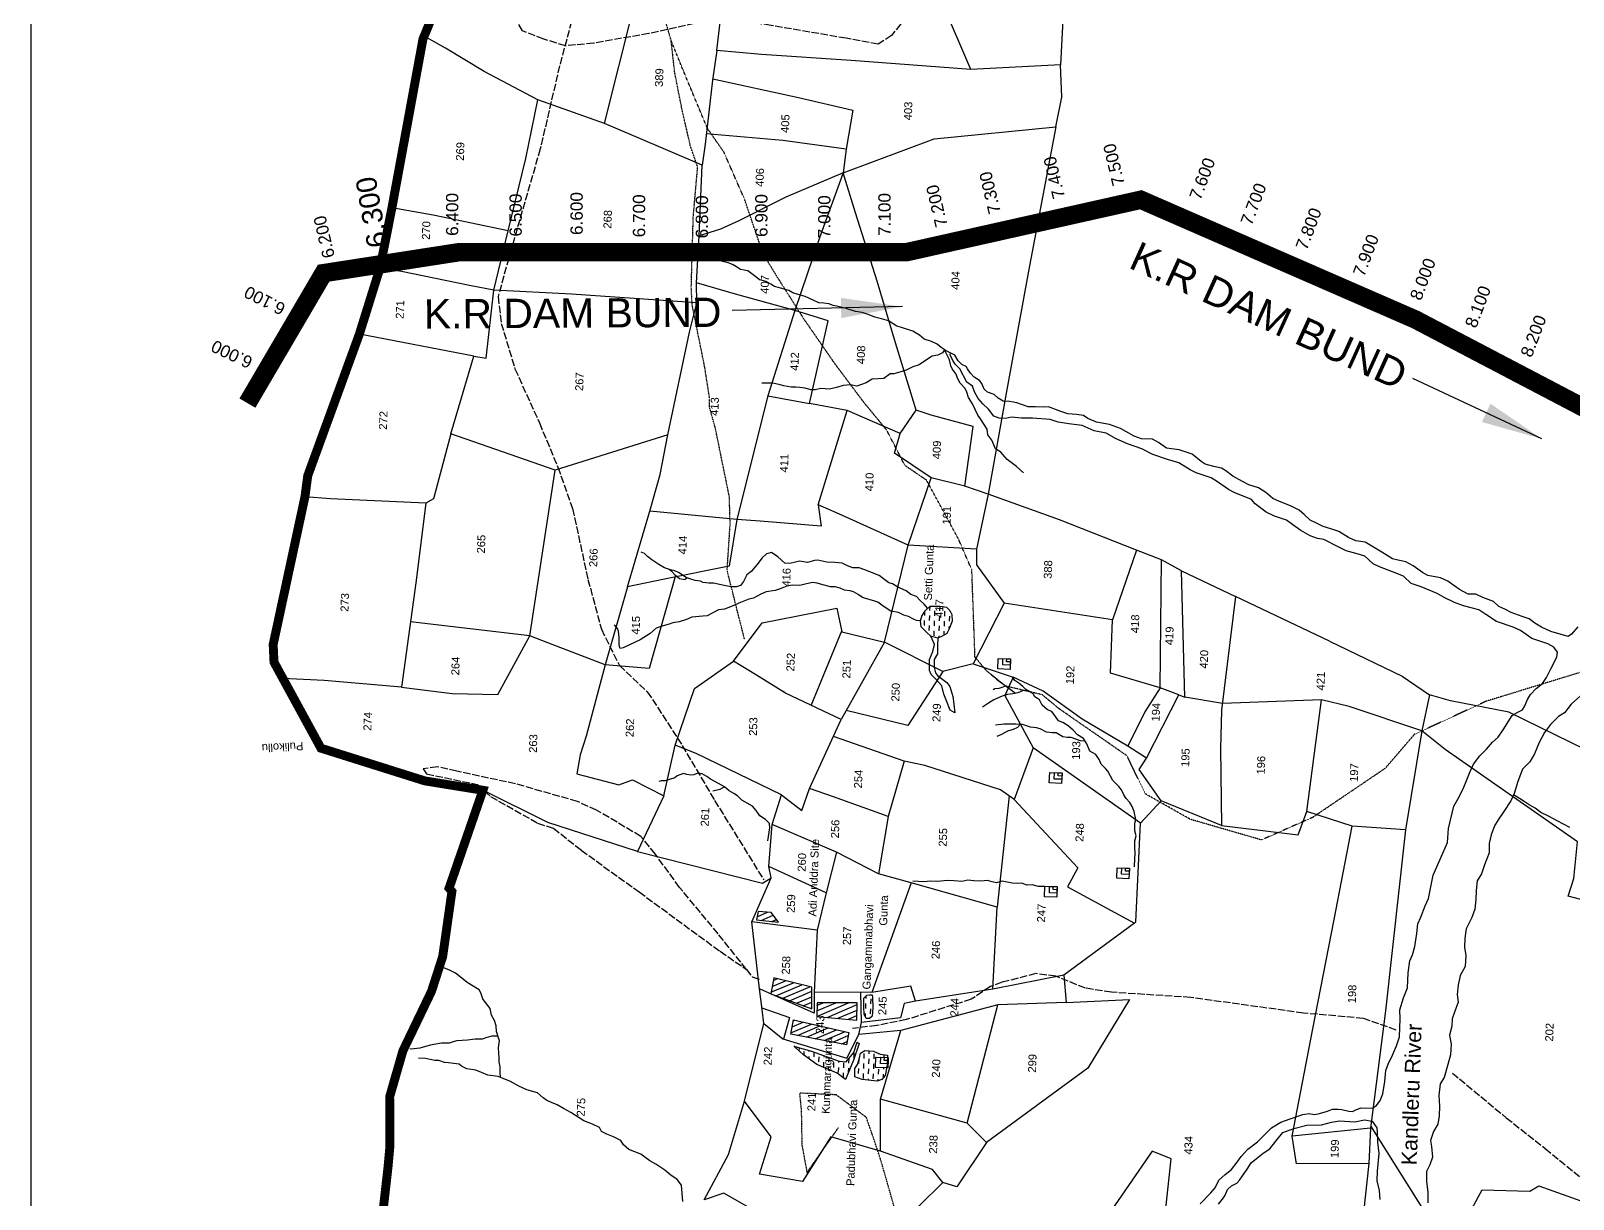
# Model space of a CAD drawing. Header units: inches. Extents: x 342704 to 348847, y 1587316 to 1596013.
# Drawn here: x 342704 to 345213, y 1591597 to 1593498 of the extents above; entities that cross this region are included whole.
import ezdxf

# ---------------------------------------------------------------- set-up
doc = ezdxf.new("R2010")
doc.units = ezdxf.units.IN
doc.header["$MEASUREMENT"] = 0
for name, pattern in [('ACAD_ISO02W100', [15, 12, -3]), ('ACAD_ISO03W100', [30, 12, -18]), ('ACAD_ISO07W100', [3, 0, -3]), ('BORDER', [1.75, 0.5, -0.25, 0.5, -0.25, 0, -0.25])]:
    doc.linetypes.add(name, pattern=pattern)
for name, color, linetype in [('BLOCK', 7, 'Continuous'), ('C LINE COO', 6, 'Continuous'), ('CARTTRACK', 30, 'ACAD_ISO02W100'), ('NALA', 4, 'Continuous'), ('SQUAREWELL', 5, 'Continuous'), ('SURVEY_BND', 7, 'Continuous'), ('SURVEY_NO', 7, 'Continuous'), ('VILLAGE_AREA', 1, 'Continuous'), ('WATER_BODY', 4, 'Continuous')]:
    doc.layers.add(name, color=color, linetype=linetype)
doc.layers.add('FOOTPATH', color=150, linetype='ACAD_ISO07W100', lineweight=30)
doc.layers.add('VILL_BOUNDARY', color=6, linetype='BORDER', lineweight=30)
doc.layers.add('ReservorLine_UTM44', color=7, linetype='Continuous', lineweight=30, true_color=0x9700a8)
doc.styles.get("Standard").update_dxf_attribs({"font": 'arial.ttf'})
doc.dimstyles.new('ISO-25', dxfattribs={"dimtxt": 2.5, "dimasz": 2.5, "dimexe": 1.25, "dimexo": 0.625, "dimtad": 1, "dimtxsty": 'Standard', "dimcen": 2.5, "dimadec": 0, "dimazin": 0, "dimtfac": 1, "dimtmove": 0, "dimatfit": 3, "dimfxl": 0, "dimarcsym": 0})
pattern_1 = [(87.97328, (346991.98, 1585218.805), (-7.841737, 8.4171), [8.134507, -8.134507])]

msp = doc.modelspace()

# ---------------------------------------------------------------- hatches: boundary and pattern name
at = {"layer": 'VILLAGE_AREA'}
h = msp.add_hatch(dxfattribs=at)
h.set_pattern_fill('ANSI31', color=256, scale=65.076057, angle=157.9733, style=0)
h.set_pattern_definition([(202.97328, (346991.98, 1585218.805), (3.1749125, -7.489335), [])])
h.paths.add_polyline_path([(343913, 1591957.5), (343907.6, 1591931.5), (343974.5, 1591906.8), (343974.6, 1591942.1)])
h.paths.add_polyline_path([(343944.6, 1591889), (343940.2, 1591866), (344030.9, 1591848.7), (344034.6, 1591868.3)])
h.paths.add_polyline_path([(343983, 1591917), (343982.5, 1591894.7), (344047.8, 1591888.8), (344048.3, 1591916.6)])
h.paths.add_polyline_path([(343887, 1592065.2), (343884.5, 1592051.5), (343920.5, 1592048.2), (343908.4, 1592063.7)])
h.paths.add_polyline_path([(344011.7, 1591731.5), (344016.3, 1591859.4), (343991, 1591860.3), (343986.4, 1591732.4)], flags=9)
h.paths.add_polyline_path([(343997.4, 1591862.3), (343998.7, 1591897.7), (343978.9, 1591898.4), (343977.6, 1591863)], flags=9)
at = {"layer": 'WATER_BODY'}
h = msp.add_hatch(dxfattribs=at)
h.set_pattern_fill('DASH', color=256, scale=65.076057, angle=87.9733, style=0)
h.set_pattern_definition(pattern_1)
h.paths.add_polyline_path([(344167.2, 1592561.9), (344158.9, 1592554.5), (344153.6, 1592545.5), (344151.1, 1592538.1), (344152.7, 1592528.5), (344161.3, 1592519.6), (344167.9, 1592513), (344179.7, 1592510.1), (344186.8, 1592513), (344194.3, 1592517.8), (344198.1, 1592525.3), (344202.9, 1592537.8), (344202.5, 1592548.7), (344198.8, 1592555.2), (344193.4, 1592560.3), (344183.3, 1592561.9)])
h.paths.add_polyline_path([(344191.3, 1592539.3), (344192.6, 1592574.7), (344172.7, 1592575.4), (344171.5, 1592540)], flags=9)
h = msp.add_hatch(dxfattribs=at)
h.set_pattern_fill('DASH', color=256, scale=65.076057, angle=87.9733, style=0)
h.set_pattern_definition(pattern_1)
h.paths.add_polyline_path([(344060.6, 1591839.2), (344054, 1591834.7), (344052.1, 1591827.1), (344048.7, 1591816.4), (344044.5, 1591810.1), (344044.3, 1591796.3), (344056.5, 1591792), (344081, 1591789.2), (344088.4, 1591792.2), (344093.7, 1591798.7), (344096.3, 1591810.9), (344078.2, 1591811.5), (344078.8, 1591828.6), (344097.7, 1591827.9), (344097.8, 1591831.6), (344085.8, 1591833.5), (344074.9, 1591838.1)])
h.paths.add_polyline_path([(344018.9, 1591822), (343973.9, 1591838.2), (343946.7, 1591845.7), (343948.8, 1591842.9), (343961, 1591832), (343982.9, 1591816.3), (344015.6, 1591802.3), (344029.3, 1591792), (344042.1, 1591823.5), (344051.8, 1591850.5), (344048.5, 1591852.6), (344043, 1591836.1), (344030.5, 1591820.8)])
h.paths.add_polyline_path([(344068.6, 1591929.6), (344063.8, 1591929), (344059.4, 1591924.3), (344059.3, 1591919.7), (344059.1, 1591910.1), (344059.7, 1591898.4), (344063, 1591891.2), (344068.2, 1591891), (344072.6, 1591894.8), (344073.9, 1591908.6), (344073.5, 1591925.5), (344072.6, 1591929.5)])
h.paths.add_polyline_path([(344011.7, 1591731.5), (344016.3, 1591859.4), (343991, 1591860.3), (343986.4, 1591732.4)], flags=9)

# ---------------------------------------------------------------- linework, layer by layer
at = {"layer": 'BLOCK', "color": 5, "const_width": 30}
msp.add_lwpolyline([(347515.6, 1592315.4), (347108.2, 1592387.3), (346830.7, 1592547.7), (346669, 1592626.1), (346487.2, 1592755.2), (346083.2, 1592857.7), (345757.2, 1592793.9), (345491.8, 1592788.8), (345377.4, 1592807.7), (344956.4, 1593028.3), (344509.8, 1593223.1), (344128.2, 1593137.7), (343401, 1593137.9), (343180.3, 1593103.7), (343106.4, 1592977.6)], dxfattribs=at)
at = {"layer": 'BLOCK', "color": 2}
for p in [(344441.3, 1593207.8), (344484.2, 1593217.4), (344537.1, 1593211.2), (344343.7, 1593185.9), (344386.7, 1593195.5), (344577.5, 1593193.6), (344246.1, 1593164.1), (344289.1, 1593173.7), (344628.8, 1593171.2), (343393.1, 1593136.7), (343449.1, 1593137.9), (343493.1, 1593137.9), (343549.1, 1593137.9), (343593.1, 1593137.9), (343649.1, 1593137.8), (343693.1, 1593137.8), (343749.1, 1593137.8), (343793.1, 1593137.8), (343849.1, 1593137.8), (343893.1, 1593137.8), (343949.1, 1593137.8), (343993.1, 1593137.7), (344049.1, 1593137.7), (344093.1, 1593137.7), (344148.5, 1593142.3), (344191.5, 1593151.9), (344669.1, 1593153.6), (344720.5, 1593131.2), (343195.5, 1593106.1), (343250.8, 1593114.7), (343294.3, 1593121.4), (343349.7, 1593130), (344760.8, 1593113.7), (344812.1, 1593091.3), (343165.8, 1593079.1), (344852.4, 1593073.7), (343137.5, 1593030.8), (344903.8, 1593051.3), (344944.1, 1593033.7), (344994.1, 1593008.6), (343115.3, 1592992.8), (345033.1, 1592988.1), (345082.7, 1592962.2), (343086.9, 1592944.5), (345121.7, 1592941.7), (343064.7, 1592906.5), (345171.3, 1592915.7), (345210.3, 1592895.3)]:
    msp.add_point(p, dxfattribs=at)
at = {"layer": 'C LINE COO', "color": 0}
msp.add_lwpolyline([(348846.6, 1587316.4), (348846.6, 1596013.3), (342704, 1596013.3), (342704, 1587316.4), (348846.6, 1587316.4)], dxfattribs=at)
at = {"layer": 'CARTTRACK'}
for points in [[(344395.5, 1593719.9), (344342.9, 1593689), (344267.6, 1593634.4), (344202.5, 1593581.9), (344167, 1593552.1), (344128.7, 1593520.7), (344104.1, 1593490.5), (344082.6, 1593476), (344030.2, 1593485.7), (343908.2, 1593506.6), (343827.5, 1593519.5), (343709.4, 1593493.5), (343619.9, 1593477.9), (343573.9, 1593473.4), (343538.5, 1593484.3), (343503.8, 1593497.8), (343472.4, 1593550), (343440.3, 1593616.3), (343413.9, 1593660.1)], [(343591.2, 1593542.1), (343564.2, 1593441.1), (343532.6, 1593305.7), (343489.6, 1593156.9), (343464.1, 1593065.5), (343469.4, 1593022), (343491.6, 1592948), (343531.4, 1592860), (343561.4, 1592787.9), (343585.2, 1592720.9), (343610.4, 1592605.5), (343632.2, 1592524.6), (343661.5, 1592465.3), (343706.9, 1592422.8), (343763.7, 1592335.5), (343816.4, 1592246), (343896.4, 1592116.7)], [(343868.1, 1591971.1), (343822.1, 1592029.2), (343759.4, 1592104.5), (343719.8, 1592159), (343696.4, 1592187.5), (343624.5, 1592230), (343593.3, 1592244.3), (343492.5, 1592273), (343397, 1592293.4), (343365.4, 1592300.9), (343342, 1592297.5), (343347.6, 1592289.2), (343430.6, 1592271.8), (343452, 1592252.3), (343528.3, 1592209.2), (343554.3, 1592200.7), (343599.4, 1592165.1), (343693.5, 1592097.1), (343825.3, 1592000.6), (343868.1, 1591971.1), (343877.6, 1591959.2), (343891.5, 1591954)], [(344925.3, 1591872.5), (344871.9, 1591891.4), (344774.3, 1591900.1), (344590.9, 1591925.5), (344462.2, 1591933.9), (344419.6, 1591940.7), (344371.6, 1591959.9), (344339.1, 1591964.3), (344284.2, 1591950.2), (344265.1, 1591943.3), (344233.8, 1591922.6), (344128.1, 1591889.4), (344080.1, 1591879.8), (344040.7, 1591875)], [(345016.7, 1591802.5), (345104.3, 1591729.9), (345167.8, 1591679.6), (345228.7, 1591629.8), (345274.5, 1591599.7), (345309.5, 1591560.9)]]:
    msp.add_lwpolyline(points, dxfattribs=at)
at = {"layer": 'FOOTPATH', "ltscale": 0.002}
for points in [[(345253, 1592462.9), (345071.4, 1592407.2), (344954.6, 1592353.2), (344907.3, 1592298.1), (344789.6, 1592218.5), (344706.1, 1592181.7), (344590.3, 1592215.2), (344517.1, 1592256.7), (344487.4, 1592318.5), (344376.3, 1592395.5), (344349.4, 1592417.9), (344289.8, 1592431.9), (344259.1, 1592456.5), (344240, 1592479.3), (344234.9, 1592621), (344213.5, 1592670.4), (344161.2, 1592766.8), (344126, 1592790.8), (344096.5, 1592848.2), (344059.5, 1592893.2), (344013.4, 1592954.6), (343961.9, 1593028.8), (343918.5, 1593097.2), (343895.3, 1593135.2), (343864.8, 1593224.7), (343831.6, 1593300.5), (343804.8, 1593339), (343764.9, 1593434.6), (343745.6, 1593482.2), (343716.1, 1593585.5)], [(343865.1, 1592507.9), (343836.8, 1592620.1), (343841.6, 1592694.4), (343840.5, 1592739.4), (343817.4, 1592852.6), (343807.8, 1592886.6), (343808.3, 1592899.9), (343800.2, 1592951.5), (343780, 1593051.4), (343778.4, 1593079.9), (343781.7, 1593196.1), (343788.8, 1593276.4), (343776.7, 1593311.5), (343762.6, 1593374), (343751.6, 1593429.6), (343745.6, 1593482.2)], [(344144.6, 1591239.2), (344144.2, 1591349.8), (344129.1, 1591513.5), (344086.2, 1591663), (344072.8, 1591702.9), (344063.3, 1591730.3), (344014.2, 1591767.1), (343954.6, 1591769.9), (343957.3, 1591741.4), (343958.4, 1591685.4), (343966.7, 1591640.7), (344018.5, 1591714.6)]]:
    msp.add_lwpolyline(points, dxfattribs=at)
at = {"layer": 'NALA'}
for points in [[(345220.9, 1592528.2), (345210.7, 1592516.4), (345204.8, 1592512.8), (345176.9, 1592520.8), (345161.6, 1592528), (345150.6, 1592534.4), (345141.8, 1592541.2), (345130.1, 1592545), (345112.3, 1592551.9), (345102.1, 1592557.3), (345092.5, 1592561.6), (345083.3, 1592569.5), (345066.3, 1592576.2), (345054.9, 1592581.4), (345042.4, 1592581.7), (345028.4, 1592589), (345018.8, 1592595.6), (345009.2, 1592602.6), (344997.5, 1592608.2), (344976.7, 1592612.1), (344968.3, 1592616.7), (344952.6, 1592627.5), (344941.2, 1592633.9), (344926, 1592637.6), (344919, 1592639.1), (344901.8, 1592650.1), (344885.7, 1592659.8), (344874.6, 1592666), (344859.7, 1592668.5), (344847.5, 1592673.6), (344831.8, 1592683.3), (344818.7, 1592688), (344806.5, 1592691.7), (344794.5, 1592697.5), (344785.5, 1592702.1), (344775.4, 1592710.9), (344767.5, 1592718.3), (344753.4, 1592725.1), (344735.3, 1592732.2), (344724.7, 1592737.2), (344713.1, 1592746.8), (344701.4, 1592754.4), (344685.5, 1592759.3), (344675, 1592765), (344659.3, 1592773.4), (344648, 1592782.1), (344641.3, 1592786.6), (344628.3, 1592789.1), (344614.6, 1592793.1), (344608, 1592797.5), (344593.5, 1592809.3), (344583.8, 1592812.5), (344572.4, 1592816.3), (344559.6, 1592818), (344551.8, 1592819.2), (344538.4, 1592828.1), (344528.9, 1592833.5), (344510.7, 1592834.3), (344498.7, 1592838.7), (344485.6, 1592846.3), (344476.5, 1592851.1), (344458.8, 1592857.7), (344437.8, 1592861.3), (344423.6, 1592867.3), (344416.4, 1592872.4), (344404.9, 1592873.6), (344390.9, 1592874.9), (344379.4, 1592878.4), (344359.6, 1592886.1), (344351.2, 1592885.9), (344338.1, 1592886.1), (344326.5, 1592886.2), (344308.3, 1592892.9), (344296.4, 1592895.1), (344285.7, 1592895.3), (344277.8, 1592900.6), (344271, 1592906.3), (344260.6, 1592910), (344255, 1592915.2), (344251.2, 1592924.2), (344247.6, 1592929.3), (344238.4, 1592934.6), (344232.6, 1592941), (344228, 1592948.1), (344225.5, 1592951.8), (344218.8, 1592954.9), (344212.7, 1592961.2), (344207.3, 1592970.5), (344193.2, 1592977.3), (344185.1, 1592982.6), (344178.5, 1592988.4), (344169.4, 1592992.3), (344157.5, 1592996.1), (344149.6, 1593002.7), (344139.1, 1593009.5), (344120.3, 1593015.2), (344112.7, 1593017.3), (344099.3, 1593026.2), (344087.7, 1593029.5), (344077.3, 1593032), (344067.9, 1593035.9), (344056.4, 1593039.9), (344045.4, 1593041.2), (344030.2, 1593046), (344015, 1593050.1), (344009.3, 1593051.1), (344002.4, 1593053.6), (343994.2, 1593055), (343985.8, 1593055.3), (343976.9, 1593059.9), (343963.7, 1593065.6), (343952.2, 1593068.9), (343943.5, 1593071.7), (343937.1, 1593075.7), (343922, 1593079.8), (343913.9, 1593082.1), (343908, 1593085.7), (343900.1, 1593089.9), (343889.6, 1593093), (343883.2, 1593097.7), (343870.2, 1593107.3), (343858.5, 1593109.8), (343852, 1593114), (343845.7, 1593117.6), (343838.6, 1593120.6), (343829.1, 1593122.7), (343815.1, 1593131.4), (343807.3, 1593133.1), (343802, 1593136.4), (343795.7, 1593140.4), (343787.2, 1593143.2), (343783, 1593145.5)], [(344318.8, 1592778.7), (344307.3, 1592789), (344292.2, 1592800.8), (344281.9, 1592812.3), (344273.5, 1592818.1), (344267.2, 1592831.8), (344261.1, 1592840.6), (344259.6, 1592850), (344248.7, 1592866.6), (344244.4, 1592872.7), (344236, 1592891), (344229.2, 1592901.7), (344226.6, 1592910.3), (344224, 1592916.3), (344216, 1592924.9), (344211.7, 1592932.8), (344209.2, 1592939.6), (344203.1, 1592948), (344200.8, 1592953.2), (344198.5, 1592962.9), (344194.7, 1592970.2), (344190.4, 1592979.1), (344187, 1592974), (344179.8, 1592970.1), (344170.2, 1592968.4), (344154.8, 1592958.4), (344149.1, 1592954.7), (344138.9, 1592951.3), (344127.9, 1592945.7), (344119.3, 1592943), (344107.7, 1592940), (344101.8, 1592940), (344091.9, 1592932.5), (344072.6, 1592931.3), (344063.1, 1592925.3), (344047.8, 1592919.7), (344037.7, 1592922), (344025.3, 1592920.8), (344014.6, 1592917.5), (344003.4, 1592915.1), (343989.1, 1592916.3), (343980.2, 1592913.7), (343972.9, 1592914), (343963.6, 1592916.8), (343954.8, 1592917.7), (343948.3, 1592918.2), (343940.7, 1592918.5), (343928.9, 1592920.5), (343923.2, 1592922), (343911.2, 1592924.5), (343893, 1592924.6)], [(344606.2, 1591589.6), (344623.5, 1591607.7), (344630.7, 1591615.6), (344636.9, 1591628.3), (344646.8, 1591637.5), (344657.4, 1591645.8), (344666.3, 1591657.5), (344673.2, 1591667), (344683.7, 1591678.9), (344699.4, 1591690.7), (344710.8, 1591702.1), (344722.6, 1591713.2), (344737.4, 1591722.6), (344752.8, 1591728.1), (344773.2, 1591735.1), (344783.5, 1591736.5), (344792.4, 1591734.9), (344800.7, 1591736.7), (344813.4, 1591740.4), (344821.6, 1591743.6), (344831, 1591744), (344836.8, 1591743.3), (344848, 1591740.6), (344854.2, 1591740.2), (344860.9, 1591743.1), (344868.5, 1591746), (344886.9, 1591745.5), (344893, 1591749.8), (344899.2, 1591757.8), (344903.7, 1591768.6), (344906.5, 1591788.7), (344908.5, 1591806.7), (344912, 1591816.9), (344919, 1591831.8), (344925.8, 1591846.9), (344930.8, 1591861.5), (344931.6, 1591890.8), (344931.4, 1591905.1), (344937.3, 1591924.9), (344943.8, 1591940.9), (344944.8, 1591965.6), (344947.4, 1591985.2), (344951.6, 1591995), (344955.7, 1592008.6), (344958.7, 1592029.7), (344960.3, 1592045.3), (344965.5, 1592056.3), (344972.6, 1592074.3), (344977.9, 1592086.3), (344981.2, 1592102.5), (344985.2, 1592124.2), (344994.9, 1592146.4), (345001.3, 1592160.3), (345008.6, 1592177.7), (345010.4, 1592200.1), (345019, 1592236.4), (345025.6, 1592248.1), (345034.4, 1592264.9), (345040.1, 1592279.5), (345045.8, 1592293), (345051.2, 1592305.2), (345061.1, 1592318.7), (345072.1, 1592329.5), (345081.9, 1592340.5), (345091.1, 1592349.1), (345099.2, 1592361), (345114, 1592384), (345117.2, 1592386.2), (345124.4, 1592390.3), (345131, 1592393.6), (345134.3, 1592399.7), (345139, 1592410), (345144, 1592418.1), (345153.2, 1592428.1), (345163.3, 1592436.4), (345169.7, 1592446.2), (345176.7, 1592459.9), (345181.3, 1592468), (345186.4, 1592479.8), (345187.5, 1592487.4), (345181.6, 1592495.1), (345172.2, 1592500.5), (345145.9, 1592509.4), (345127.6, 1592522.3), (345115.5, 1592527.6), (345088.7, 1592537.3), (345070.9, 1592548.7), (345059.7, 1592555.9), (345034.9, 1592562.5), (345020.2, 1592568.2), (345003.3, 1592576.3), (344992.1, 1592582.8), (344965.7, 1592593.2), (344949.6, 1592598.9), (344936.9, 1592610.6), (344919.1, 1592618.1), (344897.9, 1592626.2), (344887.7, 1592630.7), (344874.4, 1592643.2), (344861.9, 1592647.3), (344843.8, 1592652.2), (344831.1, 1592658.7), (344807.8, 1592670.7), (344797.3, 1592672), (344785.2, 1592676.3), (344770, 1592685.2), (344757, 1592694.1), (344746.8, 1592702), (344727.2, 1592708.3), (344713.7, 1592715), (344695.9, 1592728.6), (344689.9, 1592735.7), (344661.5, 1592746.8), (344652.4, 1592751.6), (344634.5, 1592764.3), (344624.4, 1592770.9), (344599.8, 1592779.1), (344589.8, 1592784), (344571.6, 1592794.9), (344553.1, 1592800.8), (344529.5, 1592808.9), (344511.5, 1592818), (344487.9, 1592825.9), (344469.9, 1592834.1), (344453.3, 1592843.3), (344433.7, 1592847.2), (344414.2, 1592855.7), (344392.7, 1592858.6), (344375.4, 1592861.1), (344362.4, 1592865.9), (344333.7, 1592867.8), (344315.7, 1592867.8), (344299.2, 1592869.7), (344289.6, 1592867.4), (344279.5, 1592867.8), (344270.8, 1592870.9), (344262.1, 1592882.4), (344253, 1592890.9), (344245.1, 1592900), (344239.3, 1592910.7), (344235.9, 1592919.7), (344226.5, 1592926.5), (344215.6, 1592948.2), (344207.7, 1592955.6), (344203.8, 1592961.8), (344199.4, 1592971), (344200.2, 1592973.9)], [(344163.1, 1592558.2), (344157.3, 1592565.2), (344150.6, 1592571.3), (344144.8, 1592577.6), (344135.6, 1592580.9), (344128.2, 1592587), (344114.7, 1592592.8), (344105.7, 1592598.2), (344099.8, 1592600), (344091.1, 1592606.2), (344083.9, 1592611.9), (344068.7, 1592617.6), (344059.4, 1592621.4), (344051.4, 1592624.1), (344041.4, 1592624.6), (344032.5, 1592627.6), (344023.7, 1592632.1), (344012, 1592633), (343999.1, 1592633.6), (343984.2, 1592636.6), (343978.8, 1592636.3), (343967.7, 1592633.2), (343954.6, 1592635.4), (343947.8, 1592633.3), (343938.9, 1592631.4), (343930.7, 1592631.8), (343919, 1592642), (343908.8, 1592649.3), (343901, 1592647.1), (343893.8, 1592640.6), (343885.1, 1592629.1), (343876.1, 1592618.6), (343869, 1592612.8), (343863.4, 1592602.2), (343858.3, 1592595.4), (343851.9, 1592593.2), (343842.8, 1592593.2), (343832.2, 1592595.7), (343814.5, 1592599.4), (343807, 1592599.3), (343797, 1592600.5), (343793.5, 1592602.7), (343784.5, 1592604), (343777.6, 1592605.8), (343770.2, 1592608.6), (343757.7, 1592616.8), (343751.4, 1592619.6), (343744.6, 1592621.2), (343734.6, 1592624.6), (343725.9, 1592630), (343720.5, 1592633.2), (343714.3, 1592637.5), (343707.2, 1592643), (343702.1, 1592647.4), (343696.7, 1592650.1)], [(343771.9, 1592608), (343767.8, 1592604.7), (343759.2, 1592606.5), (343752.5, 1592612), (343747, 1592618.5), (343742.7, 1592621.8)], [(344075.4, 1592570.8), (344065.4, 1592573.2), (344056.8, 1592576), (344049.7, 1592580.9), (344042.6, 1592585.2), (344036.7, 1592586.9), (344027.9, 1592588.1), (344020.6, 1592591.4), (344012.7, 1592593.3), (344005.1, 1592593.2), (343992.5, 1592596.9), (343983.5, 1592599.4), (343975.6, 1592600.3), (343963.9, 1592597.6), (343954.9, 1592595.7), (343942.7, 1592596), (343933.8, 1592594.5), (343923.3, 1592590.1), (343914.9, 1592587.6), (343900.2, 1592585.2), (343891.8, 1592581.4), (343879.8, 1592575.1), (343872, 1592573.2), (343855.8, 1592567), (343847.9, 1592562.9), (343832.6, 1592557.2), (343822.9, 1592555.8), (343804.2, 1592546.5), (343797.4, 1592545.8), (343779.1, 1592544), (343770.5, 1592540.3), (343758.6, 1592536.6), (343748.6, 1592535), (343742.2, 1592532.7), (343732.7, 1592529.9), (343721.1, 1592526.3), (343711.5, 1592517.5), (343695.1, 1592507.5), (343678, 1592498.9), (343667.8, 1592494.2), (343662.9, 1592493.2), (343661.1, 1592498.8), (343660.9, 1592511.2), (343660, 1592521.4), (343658.2, 1592525.7), (343653.4, 1592531.5)], [(344151.1, 1592538.1), (344144.8, 1592538.5), (344139.7, 1592540.9), (344132, 1592545.4), (344124.1, 1592547.1), (344115.8, 1592551.5), (344103, 1592553.9), (344090.7, 1592562.1), (344082.1, 1592568.3), (344075.4, 1592570.8)], [(344179.7, 1592510.1), (344179, 1592498.7), (344178.8, 1592484.7), (344173.7, 1592475.1), (344173.5, 1592462.2), (344175.6, 1592453.6), (344179, 1592449.1), (344194.4, 1592437.6), (344199.1, 1592431.2), (344203.7, 1592415.2), (344205.7, 1592402.7), (344207.4, 1592388.6), (344199.7, 1592392.9), (344193.6, 1592407.8), (344189.3, 1592419.1), (344185.8, 1592432.6), (344175.3, 1592444.3), (344168.7, 1592450.8), (344165.8, 1592457.5), (344165.8, 1592465.1), (344166.2, 1592475.3), (344171.3, 1592488.1), (344173.9, 1592499.6), (344167.9, 1592513)], [(344305.7, 1592420.2), (344294.8, 1592428.2), (344284.9, 1592435.5), (344277.1, 1592441.2), (344273.2, 1592445.1), (344266.9, 1592449.5)], [(344289.8, 1592431.9), (344283.7, 1592429.8), (344278.9, 1592428), (344272.2, 1592427.6), (344269.4, 1592425.8)], [(344329.4, 1592422.5), (344322.9, 1592426.2), (344318, 1592431.4), (344311.4, 1592436.8), (344305, 1592441.2), (344301.8, 1592445.9)], [(344499.7, 1592138), (344500.2, 1592151.6), (344500.8, 1592159.8), (344500, 1592169.9), (344500.3, 1592180), (344502, 1592188.3), (344500.3, 1592196.5), (344499.9, 1592208.8), (344501.9, 1592214.9), (344498.8, 1592228), (344495.8, 1592235.9), (344492, 1592242.4), (344485.7, 1592249.4), (344481.9, 1592255.1), (344478.4, 1592263.2), (344474.2, 1592268.6), (344464.5, 1592278.6), (344455.9, 1592293.4), (344452.1, 1592297.9), (344445.5, 1592304.8), (344441.8, 1592312.4), (344436.5, 1592320.7), (344427.1, 1592326.4), (344421.8, 1592337.9), (344416.5, 1592347), (344406.5, 1592352.8), (344399.7, 1592360.5), (344391.6, 1592367.6), (344383, 1592372.6), (344375.6, 1592375.5), (344371.1, 1592382.5), (344365.1, 1592390.4), (344358.2, 1592393.3), (344349.4, 1592401.2), (344345.2, 1592409.9), (344341.9, 1592411.9), (344337.2, 1592414.7), (344334.5, 1592419.6), (344329.4, 1592422.5), (344318.6, 1592424.8), (344309.7, 1592421.2), (344301.8, 1592419.2), (344292.7, 1592418.1), (344284.1, 1592415.7), (344270.9, 1592409.4), (344262.2, 1592404.4), (344252.1, 1592397.8)], [(345225.3, 1592416.1), (345210, 1592402.5), (345199.1, 1592388.6), (345189.3, 1592382.3), (345176.4, 1592369.5), (345166.8, 1592356.4), (345158.1, 1592340.3), (345150.4, 1592321.6), (345142.5, 1592308.8), (345130.7, 1592296.6), (345123.3, 1592276.9), (345117.3, 1592257.3), (345111.5, 1592245.1), (345100.5, 1592228.2), (345091.3, 1592214.7), (345085.4, 1592204.9), (345079.7, 1592189.9), (345076.5, 1592175.7), (345076.6, 1592161), (345068.9, 1592141.2), (345064.2, 1592126.4), (345057, 1592115.3), (345055.1, 1592099.6), (345054.6, 1592085.1), (345053.4, 1592069.1), (345048.5, 1592055.6), (345039.1, 1592037.3), (345036.8, 1592021.8), (345036.3, 1592007.1), (345038.4, 1591994), (345037.3, 1591975.9), (345029.5, 1591961), (345026, 1591945.5), (345024.2, 1591930.5), (345026, 1591917.7), (345019.9, 1591901.3), (345016.1, 1591890.7), (345015.9, 1591879), (345012.2, 1591864.2), (345014.6, 1591849.4), (345013.8, 1591832.1), (345009.2, 1591816.3), (345003.1, 1591795.5), (344996.8, 1591784.9), (344994.8, 1591765.9), (344995.7, 1591748.8), (344995.2, 1591733), (344993.2, 1591719.2), (344985.8, 1591707.7), (344980.8, 1591692.9), (344982.5, 1591683.3), (344984.1, 1591665.7), (344980, 1591653.1), (344974.5, 1591642.6), (344974.5, 1591626.5), (344976.9, 1591608.4), (344976.7, 1591591.4)], [(344419.1, 1592342.5), (344411.8, 1592343.2), (344396.2, 1592348.4), (344390, 1592348.4), (344382.9, 1592349.7), (344371.8, 1592355.9), (344365.7, 1592355.7), (344356.3, 1592356.9), (344345.9, 1592362.4), (344339.9, 1592363.9), (344330.1, 1592365.4), (344317.5, 1592369.7), (344306.7, 1592369.9), (344294.8, 1592370), (344286.8, 1592370.3), (344273.4, 1592368.5)], [(344314.3, 1592369.8), (344309.3, 1592364.7), (344302.1, 1592361.6), (344292.8, 1592358.5), (344283.3, 1592353.5), (344275.8, 1592349.8)], [(343902.9, 1592180), (343906.2, 1592201.5), (343905.6, 1592208.5), (343899.4, 1592215.2), (343890.2, 1592220.8), (343883.8, 1592229.8), (343877.8, 1592236.8), (343860.6, 1592246.3), (343853.5, 1592253.6), (343847.9, 1592257.1), (343839.8, 1592261.4), (343832.3, 1592267.9), (343822.9, 1592273.3), (343809.6, 1592280.7), (343804, 1592285), (343795.9, 1592289.1), (343789.1, 1592290.5), (343782.7, 1592287.9), (343777.1, 1592287), (343771.1, 1592288.4), (343765.5, 1592289.9), (343755.2, 1592286.2), (343751.6, 1592283), (343736.2, 1592277.8), (343729.2, 1592277.9), (343725.9, 1592276.6)], [(343832.3, 1592267.9), (343825.1, 1592264), (343813.4, 1592261)], [(345208, 1592202.2), (345186.9, 1592212.6), (345173.3, 1592220.3), (345160.7, 1592226.4), (345151.1, 1592233.4), (345141.5, 1592238.8), (345133.2, 1592244.5), (345125.8, 1592249.4), (345116.3, 1592255.1)], [(344353, 1592105.9), (344343.1, 1592106.2), (344332.8, 1592108.5), (344325, 1592108), (344315.4, 1592111.3), (344309.4, 1592111.1), (344300.3, 1592111.4), (344284.1, 1592114.7), (344274.9, 1592112), (344267.8, 1592113.4), (344260.6, 1592115.6), (344249.3, 1592114.4), (344237.9, 1592115.4), (344228.4, 1592116.1), (344218.5, 1592114.1), (344206, 1592115), (344194.8, 1592116), (344179.3, 1592114), (344168.2, 1592114.4), (344156.3, 1592113.6), (344139, 1592114.4)], [(343468.3, 1591795.2), (343467.7, 1591804.4), (343467.7, 1591812.6), (343465.9, 1591821), (343466, 1591827.8), (343465.6, 1591835.1), (343464.7, 1591843.5), (343466.3, 1591854.7), (343461.6, 1591870.1), (343460.9, 1591879.1), (343458.1, 1591887.9), (343453.5, 1591896.7), (343451.1, 1591907.5), (343443.9, 1591917.3), (343439.4, 1591923.3), (343436.1, 1591933.1), (343433.3, 1591937.8), (343413.8, 1591950), (343404.9, 1591956.9), (343394.8, 1591965.2), (343383.9, 1591970.4), (343369, 1591976.5)], [(343464, 1591862.4), (343454.1, 1591862.5), (343445.6, 1591860.5), (343438.3, 1591857.8), (343426.7, 1591857.9), (343414.1, 1591855.8), (343397, 1591855), (343390.9, 1591853.4), (343384.3, 1591851.2), (343371.9, 1591851), (343353.4, 1591848), (343336.6, 1591843.1), (343322.5, 1591841.6), (343320.3, 1591841.7)], [(343764.8, 1591593.8), (343762.6, 1591620), (343755.5, 1591629.3), (343745, 1591636.6), (343735.3, 1591644.4), (343720.5, 1591654.3), (343710.9, 1591659.6), (343702.7, 1591665.5), (343696.6, 1591670.4), (343686.4, 1591674.2), (343676.9, 1591678.2), (343668.3, 1591685.6), (343663.7, 1591692.9), (343652, 1591699), (343641.1, 1591702.9), (343632.3, 1591707.4), (343628.9, 1591713.7), (343617.9, 1591719.5), (343603.4, 1591724.6), (343582.4, 1591738.4), (343570.7, 1591744.6), (343560.2, 1591751.1), (343551.2, 1591754.5), (343543.6, 1591758.1), (343537.4, 1591762.2), (343528.1, 1591770.5), (343510.8, 1591775.1), (343498.1, 1591781.4), (343484.3, 1591788.9), (343472.2, 1591793.4), (343464.4, 1591796.9), (343447.5, 1591799.1), (343437.2, 1591803.4), (343427.8, 1591807.1), (343413.1, 1591809.4), (343404.5, 1591813.9), (343400.6, 1591817.1), (343383.6, 1591819), (343376.8, 1591819.5), (343367.7, 1591822.9), (343361.2, 1591823.1), (343346.2, 1591826.4), (343334.4, 1591826.7)], [(344636, 1591589.2), (344644.4, 1591599.3), (344647, 1591604), (344650.8, 1591612.9), (344657.2, 1591619.2), (344665.9, 1591623.3), (344670.4, 1591628.4), (344682.9, 1591646), (344689.4, 1591656.7), (344697.8, 1591663.6), (344708.6, 1591672.2), (344719.7, 1591679.1), (344729.4, 1591691.7), (344740.8, 1591705.8), (344758.8, 1591712.4), (344780, 1591718), (344803.8, 1591718.5), (344820, 1591722.8), (344833, 1591724.9), (344858, 1591723.2), (344873.9, 1591726.6), (344886.1, 1591724.2), (344893.6, 1591713.4), (344894.4, 1591706.1), (344895, 1591690.1), (344897, 1591671.7), (344894.4, 1591642.8), (344893.7, 1591627.3), (344897.7, 1591611.6), (344898.7, 1591596.8)]]:
    msp.add_lwpolyline(points, dxfattribs=at)
at = {"layer": 'ReservorLine_UTM44', "color": 5}
msp.add_lwpolyline([(347515.6, 1592315.4, 30, 30, 0), (347108.2, 1592387.3, 30, 30, 0), (346830.7, 1592547.7, 30, 30, 0), (346669, 1592626.1, 30, 30, 0), (346487.2, 1592755.2, 30, 30, 0), (346083.2, 1592857.7, 30, 30, 0), (345757.2, 1592793.9, 30, 30, 0), (345491.8, 1592788.8, 30, 30, 0), (345377.4, 1592807.7, 30, 30, 0), (345298.4, 1592849.1, 30, 30, 0), (344956.4, 1593028.3, 30, 30, 0), (344509.8, 1593223.1, 30, 30, 0), (344128.2, 1593137.7, 30, 30, 0), (343401, 1593137.9, 30, 30, 0), (343180.3, 1593103.7, 30, 30, 0), (343056.3, 1592892.3, 30, 30, 0)], format="xyseb", dxfattribs=at)
at = {"layer": 'SQUAREWELL'}
for points in [[(344277.1, 1592459.9), (344277.7, 1592476.9), (344297.7, 1592476.2), (344297.1, 1592459.2)], [(344285.2, 1592466.3), (344285.5, 1592476.7), (344297.7, 1592476.2), (344297.4, 1592465.9)], [(344291.4, 1592471.4), (344291.6, 1592476.5), (344297.7, 1592476.2), (344297.6, 1592471.2)], [(344360.9, 1592274.4), (344361.5, 1592291.5), (344381.6, 1592290.8), (344381, 1592273.7)], [(344369, 1592280.8), (344369.4, 1592291.2), (344381.6, 1592290.8), (344381.2, 1592280.4)], [(344375.2, 1592285.9), (344375.4, 1592291), (344381.6, 1592290.8), (344381.4, 1592285.7)], [(344470.5, 1592119.4), (344471.1, 1592136.5), (344491.1, 1592135.8), (344490.5, 1592118.7)], [(344478.5, 1592125.8), (344478.9, 1592136.2), (344491.1, 1592135.8), (344490.8, 1592125.4)], [(344484.8, 1592130.9), (344484.9, 1592136), (344491.1, 1592135.8), (344490.9, 1592130.7)], [(344352.9, 1592089.4), (344353.6, 1592106.5), (344373.6, 1592105.8), (344373, 1592088.7)], [(344361, 1592095.8), (344361.4, 1592106.2), (344373.6, 1592105.8), (344373.2, 1592095.4)], [(344367.2, 1592100.9), (344367.4, 1592106), (344373.6, 1592105.8), (344373.4, 1592100.7)], [(344078.2, 1591811.5), (344078.8, 1591828.6), (344098.9, 1591827.9), (344098.3, 1591810.8)], [(344086.3, 1591817.9), (344086.7, 1591828.3), (344098.9, 1591827.9), (344098.5, 1591817.5)], [(344092.5, 1591823), (344092.7, 1591828.1), (344098.9, 1591827.9), (344098.7, 1591822.8)]]:
    msp.add_lwpolyline(points, close=True, dxfattribs=at)
at = {"layer": 'SURVEY_BND'}
for points in [[(344393.8, 1593725.1), (344379, 1593442.7), (344233.1, 1593434.9), (344136.3, 1593661.8)], [(343819.8, 1593465.8), (343813.1, 1593417.6), (343800.8, 1593313.6), (343796.1, 1593279.5), (343688.2, 1593325.4), (343637, 1593346.9), (343684.4, 1593534.6), (343693.3, 1593568)], [(344233.1, 1593434.9), (344038.8, 1593449.4), (343892.5, 1593459.5), (343819.8, 1593465.8), (343827.6, 1593530.6)], [(343637, 1593346.9), (343528.8, 1593385.8), (343441.5, 1593431.8), (343378.5, 1593469.8), (343343.8, 1593489.1)], [(344025.3, 1593267), (344173.5, 1593322.3), (344371.3, 1593341.9), (344381.3, 1593389.9), (344379, 1593442.7)], [(343813.5, 1593419.8), (343952.7, 1593389.6), (344041, 1593368.7), (344030.5, 1593305.5), (343927.5, 1593319.3), (343802.8, 1593330.2)], [(343787.2, 1593055.3), (343583.8, 1593069.4), (343457.4, 1593076.2), (343480.4, 1593172.4), (343509.4, 1593290.1), (343528.8, 1593385.8)], [(344371.3, 1593341.9), (344326.8, 1593107.1), (344292.2, 1592917.2), (344261.2, 1592744.1), (344223.4, 1592757.1), (344236.8, 1592854.4), (344168.6, 1592872.9), (344144.4, 1592880.8), (344110.9, 1592990.2), (344081, 1593090.4), (344045.4, 1593201.9), (344025.3, 1593267)], [(344030.5, 1593305.5), (344025.3, 1593267), (343932.2, 1593227.4), (343855.8, 1593189), (343826, 1593175.4), (343791.1, 1593164.6), (343796.1, 1593279.5)], [(344025.3, 1593267), (343987.1, 1593161.1), (343947, 1593042.7), (343850.2, 1593069.6), (343786.9, 1593087.8), (343791.1, 1593164.6)], [(343480.4, 1593172.4), (343358.7, 1593198.2), (343291.4, 1593209.8)], [(343457.4, 1593076.2), (343417.5, 1593083.5), (343307, 1593106.6), (343271.9, 1593111.8)], [(343902.9, 1592904.2), (343852.8, 1592702.9), (343710.9, 1592716.4), (343727.7, 1592776), (343740.4, 1592840.9), (343775.7, 1593007.7), (343787.2, 1593055.3), (343786.9, 1593087.8)], [(343740.4, 1592840.9), (343556.8, 1592783), (343387.5, 1592842.4), (343424.8, 1592968.9), (343444.7, 1592965.4), (343457.4, 1593076.2)], [(343947, 1593042.7), (343902.9, 1592904.2), (343971, 1592891.9)], [(344118, 1592843.1), (344031.8, 1592880.5), (343971, 1592891.9), (344001.2, 1593026.4), (343947, 1593042.7)], [(343424.8, 1592968.9), (343238.4, 1593004.4)], [(344131.4, 1592661), (344019.3, 1592711.5), (343985.1, 1592726.8), (344031.8, 1592880.5)], [(344223.4, 1592757.1), (344168.6, 1592770.8), (344109.2, 1592810.8), (344118, 1592843.1), (344144.4, 1592880.8)], [(343387.5, 1592842.4), (343359.2, 1592736.4), (343346.7, 1592729.7), (343191.7, 1592736.4), (343149.9, 1592739.9)], [(343515.6, 1592513.9), (343556.8, 1592783)], [(344261.2, 1592744.1), (344242.7, 1592654.5), (344131.4, 1592661), (344168.6, 1592770.8)], [(343346.7, 1592729.7), (343330.4, 1592599.9), (343314.5, 1592485.3), (343307, 1592430), (343181, 1592440.9), (343114, 1592444.4)], [(344502.7, 1592653.3), (344377.3, 1592702.7), (344261.2, 1592744.1)], [(343852.8, 1592702.9), (343840, 1592627.3), (343734.6, 1592605.8), (343674.7, 1592593.2), (343712, 1592720.3)], [(343985.1, 1592726.8), (343990, 1592692.1), (343890.3, 1592700.5), (343852.8, 1592702.9)], [(343638.1, 1592466.8), (343607.3, 1592350.5), (343597.9, 1592319.9), (343592.3, 1592289.5), (343660.7, 1592271.2), (343682.8, 1592279.6), (343733.9, 1592253.6), (343752.4, 1592335.8), (343783.4, 1592427.8), (343847.3, 1592472.7), (343893.9, 1592535), (344015.1, 1592558.6), (344023.4, 1592520.3), (344093, 1592503.6), (344131.4, 1592661)], [(344242.7, 1592654.5), (344242.6, 1592629), (344287.7, 1592567.1), (344236.8, 1592468.2), (344187.5, 1592455.9), (344093, 1592503.6)], [(344541.2, 1592429), (344543.5, 1592637.3), (344502.7, 1592653.3), (344463.9, 1592540)], [(344571.4, 1592417.5), (344581.2, 1592413.8), (344575.7, 1592619.3), (344543.5, 1592637.3)], [(343752.5, 1592612), (343709.8, 1592460.7), (343638.1, 1592466.8)], [(344575.7, 1592619.3), (344664, 1592577.6), (344641.3, 1592392.7), (344639.4, 1592330.3), (344641.2, 1592205), (344542.8, 1592245.4)], [(343674.7, 1592593.2), (343638.1, 1592466.8), (343545.3, 1592502.2), (343515.6, 1592513.9)], [(344541.2, 1592429), (344460.2, 1592453.1), (344463.9, 1592540), (344287.7, 1592567.1)], [(344816.6, 1592504.8), (344664, 1592577.6)], [(343307, 1592430), (343389.4, 1592420.2), (343463.7, 1592418.1), (343515.6, 1592513.9), (343321.6, 1592536.6)], [(343973.3, 1592400.6), (344023.1, 1592521.7)], [(344093, 1592503.6), (344022.1, 1592377.4)], [(344816.6, 1592504.8), (344934.8, 1592448.1), (344979.7, 1592417.9), (344979.7, 1592417.9), (344967.2, 1592359), (344848.7, 1592398.6), (344803.9, 1592409.7)], [(343925.4, 1592255.1), (343958.3, 1592229.8), (343970.8, 1592265.6), (344022.1, 1592377.4), (343931.5, 1592420.5), (343884.8, 1592449.8), (343847.3, 1592472.7)], [(344236.8, 1592468.2), (344302.2, 1592446.7), (344288.4, 1592416.9), (344334.5, 1592331.4), (344303.9, 1592247.4), (344281.6, 1592263.5), (344158.2, 1592302.9), (344124.6, 1592309.7), (344009.7, 1592350.2)], [(344187.5, 1592455.9), (344130.6, 1592367.9), (344030.5, 1592392.3)], [(344509.4, 1592209.2), (344542.8, 1592245.4), (344507.2, 1592296.2), (344519.1, 1592314.6), (344488.6, 1592334.5), (344414.2, 1592378), (344350.7, 1592424), (344302.2, 1592446.7)], [(344519.1, 1592314.6), (344571.4, 1592417.5), (344541.2, 1592429), (344516.2, 1592390.1), (344488.6, 1592334.5)], [(344642.7, 1592403.9), (344581.2, 1592413.8)], [(344641.2, 1592205), (344717.2, 1592195.9), (344765.8, 1592190), (344779.7, 1592228.2), (344803.9, 1592409.7)], [(344803.9, 1592409.7), (344642.7, 1592403.9)], [(345491.7, 1592108.1), (345506.7, 1592193.9), (345378, 1592257.7), (345259.1, 1592315.9), (345108.7, 1592389.6), (345013.4, 1592408.1), (344979.7, 1592417.9)], [(344967.2, 1592359), (344940.3, 1592198), (344853.8, 1592203.9), (344779.7, 1592228.2)], [(345011.4, 1591513.7), (345065.3, 1591612.7), (345142.7, 1591610.5), (345157.4, 1591618.9), (345286.4, 1591573), (345481.7, 1591822.2), (345535.6, 1591955.1), (345560.4, 1592078), (345456.1, 1592074.8), (345418.7, 1592033.4), (345205.1, 1592090.3), (345214.1, 1592118.8), (345220.3, 1592178.7), (345005, 1592329), (344967.2, 1592359)], [(343690.7, 1592162.9), (343894.4, 1592111.4), (343908.4, 1592120.2), (343904.7, 1592138.6), (343910.1, 1592206.6), (343925.4, 1592255.1), (343786.2, 1592322.1), (343752.4, 1592335.8)], [(344303.9, 1592247.4), (344407.5, 1592136.3), (344390.7, 1592105.4), (344499.4, 1592046.4), (344501.8, 1592048.3), (344509.4, 1592209.2), (344334.5, 1592331.4)], [(344124.6, 1592309.7), (344099, 1592219.7), (344009.6, 1592252), (343970.8, 1592265.6)], [(343733.9, 1592253.6), (343690.7, 1592162.9), (343544.9, 1592210.3), (343439.4, 1592262.5)], [(344295.4, 1592253.5), (344275.9, 1592072.3), (344136.4, 1592111.9), (344083, 1592126.5)], [(344099, 1592219.7), (344083, 1592126.5), (344014.7, 1592161.7), (343910.1, 1592206.6)], [(344940.3, 1592198), (344907.8, 1591903.6), (344883.6, 1591712.8), (344756, 1591700), (344789.8, 1591874.3), (344824.3, 1592052.3), (344853.8, 1592203.9)], [(344014.7, 1592161.7), (343997.7, 1592095.6), (343904.7, 1592138.6)], [(343997.7, 1592095.6), (343983.5, 1592034.8), (343876.8, 1592048.4), (343908.4, 1592120.2)], [(344136.4, 1592111.9), (344072, 1591933.7), (343978.5, 1591934.1)], [(344499.4, 1592046.4), (344384.5, 1591961.6), (344268.9, 1591939), (344275.9, 1592072.3)], [(343983.5, 1592034.8), (343978.5, 1591934.1), (343978.2, 1591900), (343889.6, 1591939.6), (343876.8, 1592048.4)], [(344384.5, 1591961.6), (344388.4, 1591917.5), (344277.1, 1591913.3), (344119.6, 1591871.5), (344051.1, 1591865.5), (344055.3, 1591884.7)], [(343896.3, 1591883.3), (343893.5, 1591905.8), (343889.6, 1591939.6)], [(344143.4, 1591919.6), (344125, 1591915.6), (344118.9, 1591892.2), (344055.3, 1591884.7), (344054.1, 1591933.8)], [(344268.9, 1591939), (344143.4, 1591919.6), (344135.8, 1591944.1), (344072, 1591933.7)], [(343893.1, 1591908.7), (343938.4, 1591892.7), (343928.7, 1591857.9)], [(344388.4, 1591917.5), (344491.5, 1591922.4), (344423.8, 1591810.4), (344258.9, 1591689.7), (344227.5, 1591721.2), (344277.1, 1591913.3)], [(344086.4, 1591675.5), (344005.5, 1591698.7), (343959.5, 1591626.3), (343889.3, 1591638.1), (343908.6, 1591698.6), (343865, 1591756.7), (343896.3, 1591883.3), (343927.6, 1591858.2), (344031.6, 1591827), (344051.1, 1591865.5)], [(344227.5, 1591721.2), (344086.1, 1591760.1), (344119.6, 1591871.5)], [(344187.6, 1591624.4), (344072.2, 1591510.6), (344028.3, 1591467.4), (343974.4, 1591525.3), (343831.4, 1591607.4), (343799.4, 1591596.5), (343839.2, 1591670.1), (343865, 1591756.7)], [(344258.9, 1591689.7), (344210.3, 1591617.5), (344187.6, 1591624.4), (344170.8, 1591645.5), (344086.4, 1591675.5), (344086.1, 1591760.1)], [(344883.6, 1591712.8), (344880.5, 1591655.6), (344762.8, 1591655.1), (344756, 1591700)], [(344880.5, 1591655.6), (344863.4, 1591495.8), (345006, 1591428.2), (345011.4, 1591513.7), (344884.1, 1591716.6)], [(344543.8, 1591521.6), (344559, 1591663.1), (344528.5, 1591675.7), (344434.5, 1591539.6), (344384.3, 1591468), (344420.8, 1591433.4), (344511.4, 1591525.1), (344543.8, 1591521.6)]]:
    msp.add_lwpolyline(points, dxfattribs=at)
at = {"layer": 'VILL_BOUNDARY', "color": 6, "linetype": 'ACAD_ISO03W100', "lineweight": -2, "ltscale": 3, "const_width": 14.5}
msp.add_lwpolyline([(343259.6, 1591425), (343285, 1591649), (343287.9, 1591680.7), (343287.8, 1591764.1), (343309.2, 1591838.5), (343355.8, 1591935.5), (343374, 1591992), (343389, 1592097.9), (343384.4, 1592103.3), (343439.4, 1592262.5), (343344.9, 1592277.8), (343175.9, 1592331), (343099.6, 1592470.8), (343098.2, 1592499.7), (343149.9, 1592739.9), (343154.5, 1592774.3), (343238.4, 1593004.4), (343271.9, 1593111.8), (343291.4, 1593209.8), (343341.9, 1593484.5), (343415.9, 1593664.9)], dxfattribs=at)
at = {"layer": 'VILLAGE_AREA'}
for points in [[(343920.5, 1592048.2), (343908.4, 1592063.7), (343887, 1592065.2), (343884.5, 1592051.5), (343920.5, 1592048.2)], [(343974.5, 1591906.8), (343974.6, 1591942.1), (343913, 1591957.5), (343907.6, 1591931.5), (343974.5, 1591906.8)], [(344047.8, 1591888.8), (344048.3, 1591916.6), (343983, 1591917), (343982.5, 1591894.7), (344047.8, 1591888.8)], [(344034.6, 1591868.3), (344030.9, 1591848.7), (343940.2, 1591866), (343944.6, 1591889), (344034.6, 1591868.3)]]:
    msp.add_lwpolyline(points, dxfattribs=at)
at = {"layer": 'WATER_BODY'}
for points in [[(344193.4, 1592560.3), (344198.8, 1592555.2), (344202.5, 1592548.7), (344202.9, 1592537.8), (344198.1, 1592525.3), (344194.3, 1592517.8), (344186.8, 1592513), (344179.7, 1592510.1), (344167.9, 1592513), (344161.3, 1592519.6), (344152.7, 1592528.5), (344151.1, 1592538.1), (344153.6, 1592545.5), (344158.9, 1592554.5), (344167.2, 1592561.9), (344183.3, 1592561.9), (344193.4, 1592560.3)], [(344073.5, 1591925.5), (344073.9, 1591908.6), (344072.6, 1591894.8), (344068.2, 1591891), (344063, 1591891.2), (344059.7, 1591898.4), (344059.1, 1591910.1), (344059.3, 1591919.7), (344059.4, 1591924.3), (344063.8, 1591929), (344068.6, 1591929.6), (344072.6, 1591929.5), (344073.5, 1591925.5)], [(344051.8, 1591850.5), (344042.1, 1591823.5), (344029.3, 1591792), (344015.6, 1591802.3), (343982.9, 1591816.3), (343961, 1591832), (343948.8, 1591842.9), (343945.8, 1591847), (343946.7, 1591845.7), (343973.9, 1591838.2), (344018.9, 1591822), (344030.5, 1591820.8), (344043, 1591836.1), (344048.5, 1591852.6), (344051.8, 1591850.5)], [(344097.8, 1591831.6), (344097.2, 1591815.3), (344093.7, 1591798.7), (344088.4, 1591792.2), (344081, 1591789.2), (344056.5, 1591792), (344044.3, 1591796.3), (344044.5, 1591810.1), (344048.7, 1591816.4), (344052.1, 1591827.1), (344054, 1591834.7), (344060.6, 1591839.2), (344074.9, 1591838.1), (344085.8, 1591833.5), (344097.8, 1591831.6)]]:
    msp.add_lwpolyline(points, dxfattribs=at)

# ---------------------------------------------------------------- texts
at = {"layer": 'BLOCK', "color": 1}
for s, height, rotation, p in [('7.500', 20, 103.345, (344483.8, 1593248.3)), ('7.400', 20, 103.345, (344386.7, 1593227.3)), ('7.600', 20, 69.2919, (344606.7, 1593221.1)), ('6.300', 33.31, 100.1196, (343284.9, 1593148.3)), ('7.300', 20, 103.345, (344282.2, 1593202.7)), ('6.400', 20, 90, (343399.4, 1593164.3)), ('6.500', 20, 90, (343502.6, 1593163.2)), ('6.600', 20, 90, (343601.8, 1593165.7)), ('6.700', 20, 90, (343703.4, 1593162)), ('6.900', 20, 90, (343902.4, 1593162.5)), ('7.100', 20, 90, (344102.7, 1593164.2)), ('7.200', 20, 103.345, (344195.7, 1593181.2)), ('7.700', 20, 69.2919, (344690, 1593179.9)), ('6.800', 20, 90, (343805.7, 1593160.3)), ('7.000', 20, 90, (344004.8, 1593160.5)), ('7.800', 20, 69.2919, (344779.7, 1593139.7)), ('6.200', 20, 103.1154, (343198.8, 1593130.8)), ('7.900', 20, 69.2919, (344872.9, 1593096.6)), ('K.R DAM BUND', 47.616, 335.5512, (344487.8, 1593113.3)), ('8.000', 20, 69.2919, (344965.5, 1593057.8)), ('6.100', 20, 153.2055, (343120.1, 1593052.2)), ('8.100', 20, 69.2919, (345055.2, 1593012.9)), ('K.R DAM BUND', 47.616, 0.3272, (343343.5, 1593013.6)), ('8.200', 20, 69.2919, (345145.5, 1592965.2)), ('6.000', 20, 154.504, (343066.7, 1592965.6))]:
    msp.add_text(s, height=height, rotation=rotation, dxfattribs=at).set_placement(p)
at = {"layer": 'SURVEY_NO'}
for s, height, rotation, p in [('389', 13.02, 87.9733, (343732.2, 1593406.4)), ('403', 13.02, 87.9733, (344137.1, 1593352.1)), ('405', 13.02, 87.9733, (343937.2, 1593331.5)), ('269', 13.02, 87.9733, (343408.4, 1593286.4)), ('406', 13.02, 87.9733, (343895.8, 1593244.1)), ('268', 13.02, 87.9733, (343648.3, 1593175.9)), ('270', 13.02, 87.9733, (343353, 1593157.8)), ('404', 13.02, 87.9733, (344214.2, 1593076.4)), ('407', 13.02, 87.9733, (343903.9, 1593070)), ('271', 13.02, 87.9733, (343310.5, 1593029.1)), ('408', 13.02, 87.9733, (344060.5, 1592955.5)), ('412', 13.02, 87.9733, (343952.5, 1592944.6)), ('267', 13.02, 87.9733, (343602.4, 1592911.8)), ('413', 13.02, 87.9733, (343822.3, 1592871.3)), ('272', 13.02, 87.9733, (343283.2, 1592848.8)), ('409', 13.02, 87.9733, (344183.8, 1592800.8)), ('411', 13.02, 87.9733, (343935.6, 1592779.2)), ('410', 13.02, 87.9733, (344074.1, 1592748.6)), ('191', 13.02, 87.9733, (344200.2, 1592694.5)), ('265', 13.02, 87.9733, (343442.6, 1592647.6)), ('266', 13.02, 87.9733, (343625.2, 1592625.4)), ('414', 13.02, 87.9733, (343770.3, 1592646)), ('Setti Gunta', 13.015, 87.9733, (344169.8, 1592571)), ('388', 13.02, 87.9733, (344364.7, 1592606.2)), ('416', 13.02, 87.9733, (343939.2, 1592593.6)), ('273', 13.02, 87.9733, (343220.6, 1592552.7)), ('417', 13.02, 87.9733, (344187.9, 1592542.7)), ('415', 13.02, 87.9733, (343694.2, 1592515.5)), ('418', 13.02, 87.9733, (344506.3, 1592517.9)), ('419', 13.02, 87.9733, (344562.2, 1592498.3)), ('264', 13.02, 87.9733, (343400.8, 1592449.3)), ('252', 13.02, 87.9733, (343946, 1592455.5)), ('420', 13.02, 87.9733, (344618.5, 1592460.2)), ('251', 13.02, 87.9733, (344037.1, 1592444.2)), ('192', 13.02, 87.9733, (344400.8, 1592434.7)), ('421', 13.02, 87.9733, (344808.4, 1592424.7)), ('250', 13.02, 87.9733, (344116.8, 1592406.6)), ('249', 13.02, 87.9733, (344183.6, 1592373.4)), ('194', 13.02, 87.9733, (344540.3, 1592374.1)), ('274', 13.02, 87.9733, (343257.9, 1592359.2)), ('262', 13.02, 87.9733, (343684.5, 1592348.7)), ('253', 13.02, 87.9733, (343885.1, 1592350.8)), ('263', 13.02, 87.9733, (343527.1, 1592323.2)), ('Pulikollu', 13.02, 182.7983, (343147, 1592340.9)), ('193', 13.02, 87.9733, (344410.5, 1592311.9)), ('195', 13.02, 87.9733, (344588.3, 1592300.2)), ('196', 13.02, 87.9733, (344711.3, 1592287.9)), ('197', 13.02, 87.9733, (344862.7, 1592275.8)), ('254', 13.02, 87.9733, (344056.1, 1592265.4)), ('261', 13.02, 87.9733, (343806.7, 1592203.5)), ('256', 13.02, 87.9733, (344018.5, 1592184.2)), ('248', 13.02, 87.9733, (344416.3, 1592178.4)), ('Adi Anddra Site', 13.015, 87.9733, (343981.9, 1592056.9)), ('255', 13.02, 87.9733, (344193.8, 1592170.6)), ('260', 13.02, 87.9733, (343964.4, 1592129.9)), ('259', 13.02, 87.9733, (343946.7, 1592062.8)), ('Gunta', 13.02, 87.9733, (344097, 1592042)), ('247', 13.02, 87.9733, (344353.9, 1592047.4)), ('Gangammabhavi', 13.015, 87.9733, (344069.9, 1591938.3)), ('257', 13.02, 87.9733, (344037.9, 1592010.2)), ('246', 13.02, 87.9733, (344182.2, 1591987.4)), ('258', 13.02, 87.9733, (343938.6, 1591962.5)), ('245', 13.02, 87.9733, (344095.5, 1591896.6)), ('198', 13.02, 87.9733, (344859.5, 1591915.8)), ('244', 13.02, 87.9733, (344212.7, 1591894.1)), ('243', 13.02, 87.9733, (343994, 1591865.7)), ('Kandleru River', 24.925, 87.9733, (344958.6, 1591652.2)), ('202', 13.02, 87.9733, (345180.5, 1591853.5)), ('Kummaragunta', 13.015, 87.9733, (344003.5, 1591736)), ('242', 13.02, 87.9733, (343909.1, 1591814.9)), ('299', 13.02, 87.9733, (344339.2, 1591803)), ('240', 13.02, 87.9733, (344182.7, 1591794.7)), ('275', 13.02, 87.9733, (343605, 1591731.6)), ('241', 13.02, 87.9733, (343980.2, 1591740.2)), ('Padubhavi Gunta', 13.015, 87.9733, (344043.5, 1591618.6)), ('238', 13.02, 87.9733, (344178.2, 1591671.2)), ('434', 13.02, 87.9733, (344593.3, 1591669.6)), ('199', 13.02, 87.9733, (344831.3, 1591664))]:
    msp.add_text(s, height=height, rotation=rotation, dxfattribs=at).set_placement(p)

# ---------------------------------------------------------------- leaders
at = {"layer": 'BLOCK', "color": 1}
for points in [[(344122.1, 1593049.2), (343844.8, 1593043.1)], [(345162.3, 1592834.1), (344952.2, 1592932.2)]]:
    msp.add_leader(points, dimstyle='ISO-25', override={"dimasz": 100, "dimgap": 0.625, "dimtad": 0}, dxfattribs=at)

doc.saveas('drawing.dxf')
